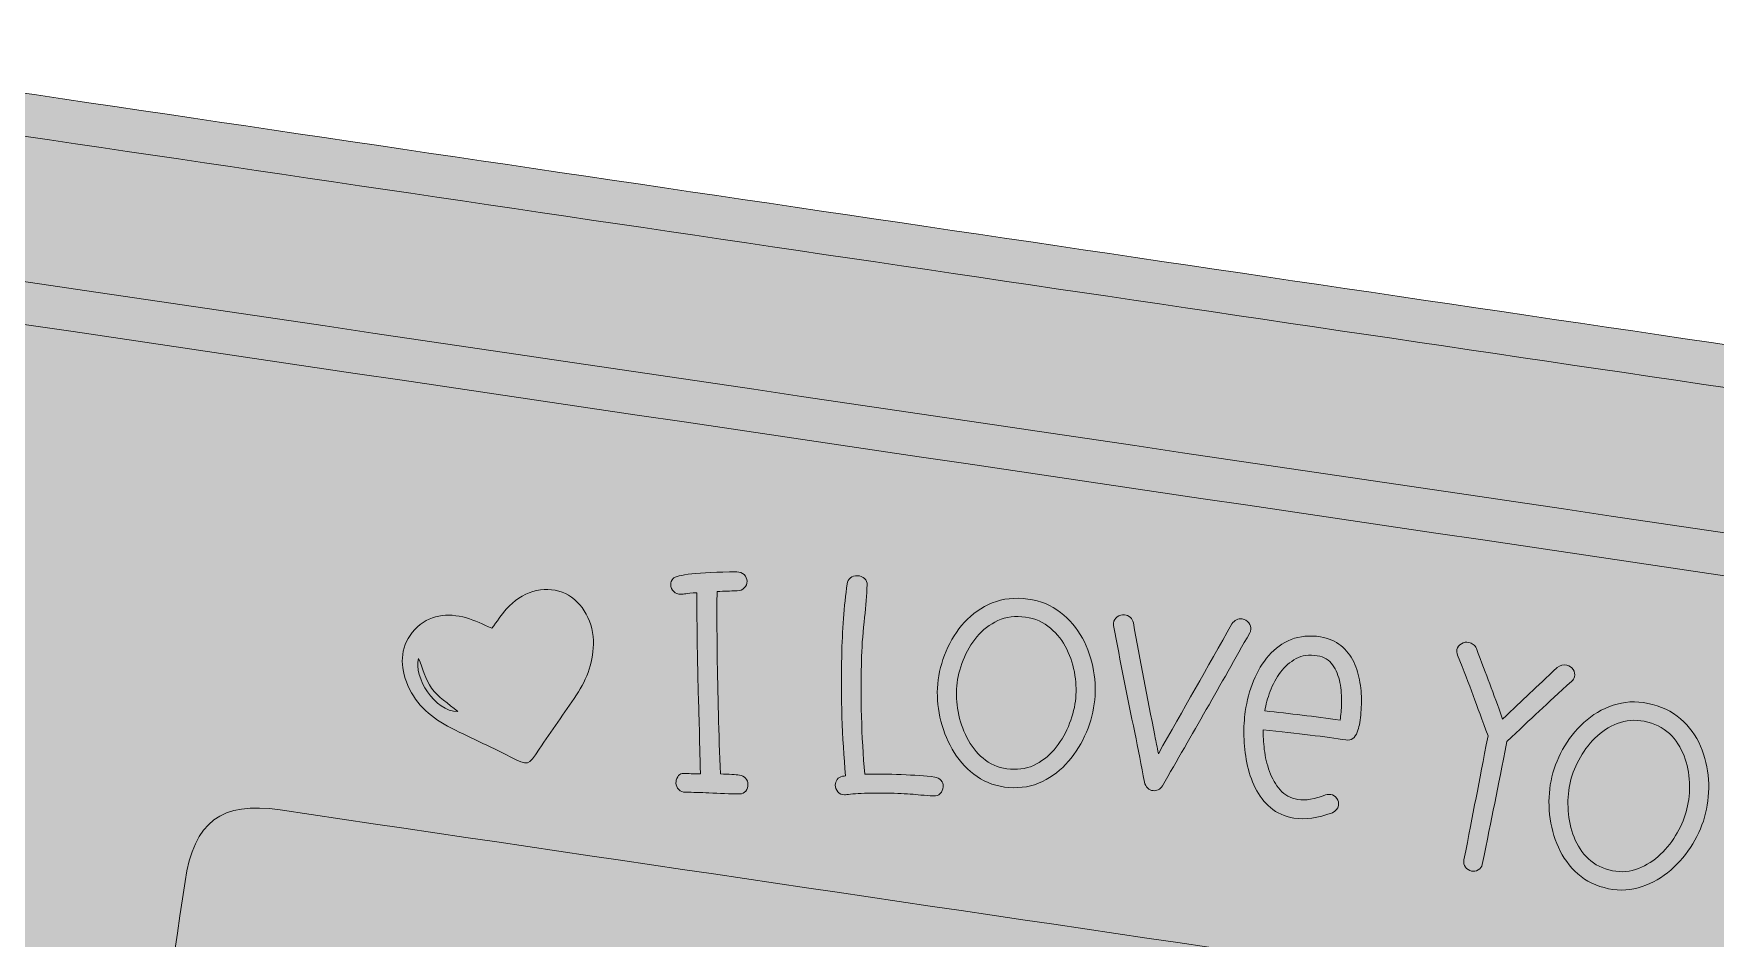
# Model space of a CAD drawing. Extents: x 69 to 659, y -634 to -104.
# Drawn here: x 206.8 to 423.4, y -287.2 to -170.7 of the extents above; entities that cross this region are included whole.
import ezdxf

# ---------------------------------------------------------------- set-up
doc = ezdxf.new("R2010")
doc.units = 0
doc.header["$MEASUREMENT"] = 0
doc.layers.add('_U+0421_U+043B_U+043E_U+0439 1', color=7, linetype='Continuous')

# ---------------------------------------------------------------- blocks, each defined once
blk = doc.blocks.new('block 2')
at = {"layer": '_U+0421_U+043B_U+043E_U+0439 1', "true_color": 0xe8426e}
h = blk.add_hatch(color=13, dxfattribs=at)
h.dxf.hatch_style = 2
edge = h.paths.add_edge_path()
edge.add_spline(control_points=[(382.42, -204.5), (454.33, -215.13), (526.25, -225.76), (598.16, -236.39), (611.17, -238.31), (617.04, -246.15), (615.13, -259.08), (602.54, -344.25), (589.95, -429.42), (577.35, -514.59), (575.51, -527.07), (567.55, -532.96), (554.96, -531.11), (537.71, -528.58), (520.48, -525.97), (503.22, -523.52), (500.77, -523.17), (499.62, -522.46), (499.23, -519.8), (496.29, -499.67), (493.11, -479.58), (490.15, -459.46), (489.83, -457.29), (488.98, -456.6), (486.89, -456.29), (394.44, -442.67), (301.99, -429.01), (209.56, -415.28), (207.17, -414.93), (206.33, -415.74), (205.39, -417.73), (196.83, -435.91), (188.11, -454.03), (179.54, -472.21), (178.44, -474.55), (177.26, -475.38), (174.49, -474.95), (157.15, -472.24), (139.77, -469.76), (122.41, -467.17), (110.34, -465.37), (104.29, -457.25), (106.05, -445.28), (118.66, -360), (131.26, -274.71), (143.87, -189.43), (145.78, -176.47), (153.59, -170.68), (166.67, -172.61), (238.58, -183.23), (310.5, -193.87), (382.42, -204.5)], knot_values=[0, 0, 0, 0, 1, 1, 1, 2, 2, 2, 3, 3, 3, 4, 4, 4, 5, 5, 5, 6, 6, 6, 7, 7, 7, 8, 8, 8, 9, 9, 9, 10, 10, 10, 11, 11, 11, 12, 12, 12, 13, 13, 13, 14, 14, 14, 15, 15, 15, 16, 16, 16, 17, 17, 17, 17], degree=3, periodic=1)
edge = h.paths.add_edge_path()
edge.add_spline(control_points=[(351.49, -413.48), (414.13, -422.74), (476.76, -432), (539.4, -441.26), (542.91, -441.78), (546.42, -442.38), (549.96, -442.79), (556.9, -443.6), (561.99, -439.78), (563, -432.94), (571.03, -378.8), (579.06, -324.66), (586.9, -270.49), (587.27, -267.95), (586.39, -264.9), (585.18, -262.54), (583.34, -258.93), (579.59, -257.87), (575.66, -257.28), (444.76, -237.97), (313.86, -218.62), (182.96, -199.27), (182.25, -199.16), (181.55, -199.05), (180.84, -198.96), (173.46, -198.1), (168.45, -201.85), (167.38, -209.12), (159.41, -262.91), (151.46, -316.71), (143.53, -370.51), (143.33, -371.88), (143.23, -373.32), (143.41, -374.68), (144.19, -380.24), (147.91, -383.38), (154.79, -384.4), (220.36, -394.1), (285.92, -403.79), (351.49, -413.48)], knot_values=[0, 0, 0, 0, 1, 1, 1, 2, 2, 2, 3, 3, 3, 4, 4, 4, 5, 5, 5, 6, 6, 6, 7, 7, 7, 8, 8, 8, 9, 9, 9, 10, 10, 10, 11, 11, 11, 12, 12, 12, 13, 13, 13, 13], degree=3, periodic=1)
edge = h.paths.add_edge_path()
edge.add_spline(control_points=[(558.67, -520.57), (563.06, -521.32), (567.25, -518.29), (567.9, -513.9), (568.51, -509.76), (565.43, -505.68), (561.18, -505.01), (557.01, -504.35), (552.8, -507.39), (552.14, -511.53), (551.49, -515.7), (554.49, -519.86), (558.67, -520.57)], knot_values=[0, 0, 0, 0, 1, 1, 1, 2, 2, 2, 3, 3, 3, 4, 4, 4, 4], degree=3, periodic=1)
edge = h.paths.add_edge_path()
edge.add_spline(control_points=[(115.59, -447.13), (114.98, -451.4), (117.97, -455.43), (122.21, -456.06), (126.46, -456.69), (130.45, -453.69), (131.1, -449.38), (131.75, -445.17), (128.69, -441.05), (124.48, -440.45), (120.25, -439.86), (116.19, -442.9), (115.59, -447.13)], knot_values=[0, 0, 0, 0, 1, 1, 1, 2, 2, 2, 3, 3, 3, 4, 4, 4, 4], degree=3, periodic=1)
edge = h.paths.add_edge_path()
edge.add_spline(control_points=[(605.92, -256.71), (606.54, -252.52), (603.53, -248.59), (599.19, -247.92), (594.91, -247.26), (590.79, -250.19), (590.16, -254.34), (589.54, -258.45), (592.67, -262.59), (596.88, -263.21), (601.13, -263.83), (605.31, -260.83), (605.92, -256.71)], knot_values=[0, 0, 0, 0, 1, 1, 1, 2, 2, 2, 3, 3, 3, 4, 4, 4, 4], degree=3, periodic=1)
edge = h.paths.add_edge_path()
edge.add_spline(control_points=[(153.64, -189.76), (152.99, -193.97), (156.03, -198.07), (160.24, -198.68), (164.47, -199.28), (168.58, -196.21), (169.14, -192.03), (169.7, -187.9), (166.84, -184.09), (162.66, -183.4), (158.32, -182.69), (154.3, -185.53), (153.64, -189.76)], knot_values=[0, 0, 0, 0, 1, 1, 1, 2, 2, 2, 3, 3, 3, 4, 4, 4, 4], degree=3, periodic=1)
at = {"layer": '_U+0421_U+043B_U+043E_U+0439 1', "true_color": 0xee79a9}
h = blk.add_hatch(color=241, dxfattribs=at)
h.dxf.hatch_style = 2
edge = h.paths.add_edge_path()
edge.add_spline(control_points=[(378.4, -209.44), (449.33, -219.92), (520.27, -230.41), (591.2, -240.89), (604.04, -242.79), (609.81, -250.62), (607.9, -263.55), (595.31, -348.71), (582.71, -433.88), (570.12, -519.05), (568.28, -531.53), (560.41, -537.44), (548, -535.62), (530.98, -533.12), (513.98, -530.55), (496.96, -528.13), (494.54, -527.78), (493.41, -527.08), (493.03, -524.42), (490.17, -504.3), (487.08, -484.23), (484.19, -464.12), (483.88, -461.94), (483.05, -461.26), (480.99, -460.95), (389.79, -447.52), (298.61, -434.04), (207.43, -420.5), (205.07, -420.15), (204.25, -420.97), (203.32, -422.95), (194.84, -441.15), (186.2, -459.28), (177.7, -477.47), (176.61, -479.81), (175.45, -480.65), (172.72, -480.22), (155.61, -477.55), (138.47, -475.1), (121.35, -472.55), (109.44, -470.77), (103.48, -462.67), (105.25, -450.7), (117.85, -365.41), (130.46, -280.13), (143.07, -194.84), (144.98, -181.89), (152.69, -176.08), (165.6, -177.99), (236.53, -188.46), (307.47, -198.95), (378.4, -209.44)], knot_values=[0, 0, 0, 0, 1, 1, 1, 2, 2, 2, 3, 3, 3, 4, 4, 4, 5, 5, 5, 6, 6, 6, 7, 7, 7, 8, 8, 8, 9, 9, 9, 10, 10, 10, 11, 11, 11, 12, 12, 12, 13, 13, 13, 14, 14, 14, 15, 15, 15, 16, 16, 16, 17, 17, 17, 17], degree=3, periodic=1)
edge = h.paths.add_edge_path()
edge.add_spline(control_points=[(347.48, -418.42), (409.26, -427.55), (471.04, -436.69), (532.82, -445.82), (536.29, -446.33), (539.75, -446.93), (543.23, -447.33), (550.08, -448.13), (555.11, -444.3), (556.12, -437.46), (564.15, -383.32), (572.18, -329.18), (580.03, -275.01), (580.39, -272.47), (579.53, -269.42), (578.34, -267.07), (576.53, -263.46), (572.84, -262.4), (568.96, -261.83), (439.84, -242.78), (310.73, -223.69), (181.62, -204.6), (180.92, -204.5), (180.23, -204.39), (179.53, -204.3), (172.25, -203.46), (167.3, -207.21), (166.22, -214.48), (158.26, -268.28), (150.31, -322.08), (142.38, -375.88), (142.18, -377.25), (142.07, -378.68), (142.25, -380.04), (143.01, -385.6), (146.68, -388.74), (153.46, -389.74), (218.13, -399.3), (282.8, -408.86), (347.48, -418.42)], knot_values=[0, 0, 0, 0, 1, 1, 1, 2, 2, 2, 3, 3, 3, 4, 4, 4, 5, 5, 5, 6, 6, 6, 7, 7, 7, 8, 8, 8, 9, 9, 9, 10, 10, 10, 11, 11, 11, 12, 12, 12, 13, 13, 13, 13], degree=3, periodic=1)
edge = h.paths.add_edge_path()
edge.add_spline(control_points=[(551.68, -525.07), (556, -525.81), (560.14, -522.77), (560.79, -518.38), (561.41, -514.24), (558.38, -510.17), (554.18, -509.51), (550.08, -508.86), (545.91, -511.91), (545.26, -516.05), (544.6, -520.21), (547.55, -524.37), (551.68, -525.07)], knot_values=[0, 0, 0, 0, 1, 1, 1, 2, 2, 2, 3, 3, 3, 4, 4, 4, 4], degree=3, periodic=1)
edge = h.paths.add_edge_path()
edge.add_spline(control_points=[(114.65, -452.53), (114.05, -456.79), (116.99, -460.82), (121.18, -461.44), (125.36, -462.06), (129.3, -459.05), (129.96, -454.75), (130.6, -450.53), (127.6, -446.43), (123.44, -445.84), (119.27, -445.25), (115.26, -448.3), (114.65, -452.53)], knot_values=[0, 0, 0, 0, 1, 1, 1, 2, 2, 2, 3, 3, 3, 4, 4, 4, 4], degree=3, periodic=1)
edge = h.paths.add_edge_path()
edge.add_spline(control_points=[(598.81, -261.2), (599.43, -257), (596.48, -253.08), (592.19, -252.42), (587.97, -251.77), (583.9, -254.7), (583.28, -258.85), (582.65, -262.97), (585.74, -267.1), (589.89, -267.71), (594.08, -268.33), (598.21, -265.32), (598.81, -261.2)], knot_values=[0, 0, 0, 0, 1, 1, 1, 2, 2, 2, 3, 3, 3, 4, 4, 4, 4], degree=3, periodic=1)
edge = h.paths.add_edge_path()
edge.add_spline(control_points=[(152.71, -195.16), (152.06, -199.36), (155.05, -203.46), (159.21, -204.06), (163.37, -204.65), (167.43, -201.58), (168, -197.39), (168.56, -193.27), (165.74, -189.47), (161.62, -188.79), (157.34, -188.08), (153.36, -190.93), (152.71, -195.16)], knot_values=[0, 0, 0, 0, 1, 1, 1, 2, 2, 2, 3, 3, 3, 4, 4, 4, 4], degree=3, periodic=1)
at = {"layer": '_U+0421_U+043B_U+043E_U+0439 1', "true_color": 0xeed8d9}
h = blk.add_hatch(color=254, dxfattribs=at)
h.dxf.hatch_style = 2
edge = h.paths.add_edge_path()
edge.add_spline(control_points=[(580.03, -275.01), (580.39, -272.47), (579.53, -269.42), (578.34, -267.07), (576.53, -263.46), (572.84, -262.4), (568.96, -261.83), (439.84, -242.78), (310.73, -223.69), (181.62, -204.6), (180.92, -204.5), (180.23, -204.39), (179.53, -204.3), (172.25, -203.46), (167.3, -207.21), (166.22, -214.48), (158.26, -268.28), (150.31, -322.08), (142.38, -375.88), (142.18, -377.25), (142.07, -378.68), (142.25, -380.04), (143.01, -385.6), (146.68, -388.74), (153.46, -389.74), (218.13, -399.3), (282.8, -408.86), (347.48, -418.42), (409.26, -427.55), (471.04, -436.69), (532.82, -445.82), (536.29, -446.33), (539.75, -446.93), (543.23, -447.33), (550.08, -448.13), (555.11, -444.3), (556.12, -437.46), (564.15, -383.32), (572.18, -329.18), (580.03, -275.01)], knot_values=[0, 0, 0, 0, 1, 1, 1, 2, 2, 2, 3, 3, 3, 4, 4, 4, 5, 5, 5, 6, 6, 6, 7, 7, 7, 8, 8, 8, 9, 9, 9, 10, 10, 10, 11, 11, 11, 12, 12, 12, 13, 13, 13, 13], degree=3, periodic=1)
at = {"layer": '_U+0421_U+043B_U+043E_U+0439 1', "true_color": 0xbb2c58}
h = blk.add_hatch(color=245, dxfattribs=at)
h.dxf.hatch_style = 2
edge = h.paths.add_edge_path()
edge.add_spline(control_points=[(297.75, -268.62), (296.45, -268.62), (295.1, -268.57), (293.75, -268.5), (292.7, -268.44), (291.69, -268.42), (290.73, -268.41), (290.4, -268.4), (290.12, -268.29), (289.88, -268.06), (289.64, -267.83), (289.51, -267.56), (289.51, -267.23), (289.5, -266.97), (289.57, -266.7), (289.73, -266.42), (289.89, -266.14), (290.08, -266), (290.31, -265.99), (291.25, -266.01), (291.72, -266.02), (292.66, -266.05), (292.6, -263.44), (292.56, -262.14), (292.5, -259.53), (292.41, -256.62), (292.33, -253.73), (292.28, -250.84), (292.23, -248.11), (292.2, -245.4), (292.21, -242.7), (291.5, -242.75), (291.01, -242.8), (290.76, -242.84), (290.56, -242.87), (290.35, -242.89), (290.12, -242.89), (289.76, -242.9), (289.46, -242.79), (289.22, -242.56), (288.97, -242.33), (288.85, -242.02), (288.84, -241.65), (288.83, -241.36), (288.93, -241.1), (289.14, -240.89), (289.62, -240.38), (292.35, -240.05), (297.33, -240.02), (297.71, -240.02), (298.03, -240.13), (298.29, -240.37), (298.54, -240.61), (298.67, -240.9), (298.67, -241.23), (298.67, -241.56), (298.55, -241.84), (298.31, -242.08), (298.07, -242.32), (297.77, -242.45), (297.41, -242.46), (296.37, -242.49), (295.84, -242.51), (294.8, -242.55), (294.78, -245.23), (294.79, -247.92), (294.82, -250.63), (294.89, -255.76), (295.03, -260.9), (295.23, -266.05), (296.36, -266.07), (297.19, -266.12), (297.71, -266.2), (298.03, -266.24), (298.29, -266.38), (298.48, -266.61), (298.68, -266.83), (298.78, -267.09), (298.78, -267.37), (298.78, -267.71), (298.69, -268), (298.49, -268.25), (298.3, -268.5), (298.05, -268.62), (297.75, -268.62)], knot_values=[0, 0, 0, 0, 1, 1, 1, 2, 2, 2, 3, 3, 3, 4, 4, 4, 5, 5, 5, 6, 6, 6, 7, 7, 7, 8, 8, 8, 9, 9, 9, 10, 10, 10, 11, 11, 11, 12, 12, 12, 13, 13, 13, 14, 14, 14, 15, 15, 15, 16, 16, 16, 17, 17, 17, 18, 18, 18, 19, 19, 19, 20, 20, 20, 21, 21, 21, 22, 22, 22, 23, 23, 23, 24, 24, 24, 25, 25, 25, 26, 26, 26, 27, 27, 27, 28, 28, 28, 28], degree=3, periodic=1)
at = {"layer": '_U+0421_U+043B_U+043E_U+0439 1', "true_color": 0xe8426e}
h = blk.add_hatch(color=13, dxfattribs=at)
h.dxf.hatch_style = 2
edge = h.paths.add_edge_path()
edge.add_spline(control_points=[(265.81, -247.28), (266.45, -246.42), (267.01, -245.56), (267.68, -244.79), (269.58, -242.6), (272.48, -241.75), (274.86, -242.64), (277.14, -243.5), (278.78, -246.07), (278.87, -248.87), (278.96, -251.46), (278.07, -253.77), (276.7, -255.88), (275.15, -258.24), (273.44, -260.49), (271.89, -262.85), (270.44, -265.04), (270.52, -265.02), (268.17, -263.83), (265.5, -262.47), (262.74, -261.29), (260.1, -259.88), (257.71, -258.61), (255.74, -256.82), (254.78, -254.19), (253.9, -251.76), (254.04, -249.41), (255.87, -247.46), (257.7, -245.51), (260.06, -245.25), (262.52, -245.95), (263.62, -246.26), (264.65, -246.8), (265.81, -247.28)], knot_values=[0, 0, 0, 0, 1, 1, 1, 2, 2, 2, 3, 3, 3, 4, 4, 4, 5, 5, 5, 6, 6, 6, 7, 7, 7, 8, 8, 8, 9, 9, 9, 10, 10, 10, 11, 11, 11, 11], degree=3, periodic=1)
edge = h.paths.add_edge_path()
edge.add_spline(control_points=[(261.4, -258.01), (260.19, -256.97), (258.88, -256.16), (258.04, -255.01), (257.22, -253.88), (256.88, -252.41), (256.35, -251.17), (255.7, -253.53), (258.42, -258.04), (261.4, -258.01)], knot_values=[0, 0, 0, 0, 1, 1, 1, 2, 2, 2, 3, 3, 3, 3], degree=3, periodic=1)
at = {"layer": '_U+0421_U+043B_U+043E_U+0439 1', "true_color": 0xbb2c58}
h = blk.add_hatch(color=245, dxfattribs=at)
h.dxf.hatch_style = 2
edge = h.paths.add_edge_path()
edge.add_spline(control_points=[(311.22, -268.75), (310.86, -268.74), (310.58, -268.61), (310.36, -268.35), (310.14, -268.09), (310.03, -267.81), (310.03, -267.5), (310.04, -267.22), (310.13, -266.97), (310.29, -266.76), (310.45, -266.54), (310.68, -266.41), (310.97, -266.35), (311.13, -266.33), (311.2, -266.31), (311.36, -266.29), (310.91, -261.35), (310.74, -256.21), (310.86, -250.87), (310.94, -247.53), (311.17, -244.43), (311.56, -241.57), (311.61, -241.25), (311.75, -240.99), (311.99, -240.79), (312.23, -240.6), (312.53, -240.5), (312.86, -240.51), (313.24, -240.53), (313.56, -240.66), (313.8, -240.88), (314.03, -241.1), (314.15, -241.37), (314.13, -241.68), (314.08, -242.99), (313.97, -244.43), (313.81, -245.88), (313.62, -247.57), (313.47, -249.26), (313.42, -250.92), (313.27, -256.18), (313.41, -261.24), (313.82, -266.09), (315.35, -266.05), (316.93, -266.07), (318.54, -266.13), (320.17, -266.2), (321.62, -266.3), (322.85, -266.45), (323.17, -266.49), (323.44, -266.63), (323.65, -266.87), (323.86, -267.11), (323.96, -267.39), (323.94, -267.7), (323.91, -268.05), (323.78, -268.35), (323.56, -268.58), (323.34, -268.81), (323.05, -268.91), (322.7, -268.89), (322.03, -268.84), (321.7, -268.82), (321.04, -268.77), (320.23, -268.68), (319.25, -268.61), (318.09, -268.56), (316.77, -268.51), (315.49, -268.49), (314.24, -268.52), (313, -268.55), (312.09, -268.62), (311.52, -268.72), (311.42, -268.74), (311.32, -268.75), (311.22, -268.75)], knot_values=[0, 0, 0, 0, 1, 1, 1, 2, 2, 2, 3, 3, 3, 4, 4, 4, 5, 5, 5, 6, 6, 6, 7, 7, 7, 8, 8, 8, 9, 9, 9, 10, 10, 10, 11, 11, 11, 12, 12, 12, 13, 13, 13, 14, 14, 14, 15, 15, 15, 16, 16, 16, 17, 17, 17, 18, 18, 18, 19, 19, 19, 20, 20, 20, 21, 21, 21, 22, 22, 22, 23, 23, 23, 24, 24, 24, 25, 25, 25, 25], degree=3, periodic=1)
h = blk.add_hatch(color=245, dxfattribs=at)
h.dxf.hatch_style = 2
edge = h.paths.add_edge_path()
edge.add_spline(control_points=[(332.41, -267.8), (330.85, -267.68), (329.48, -267.21), (328.3, -266.4), (327.12, -265.58), (326.14, -264.55), (325.36, -263.31), (324.58, -262.07), (324.01, -260.73), (323.64, -259.27), (323.27, -257.81), (323.12, -256.38), (323.19, -254.98), (323.27, -253.58), (323.56, -252.17), (324.09, -250.76), (324.62, -249.35), (325.36, -248.08), (326.31, -246.93), (327.26, -245.79), (328.41, -244.89), (329.75, -244.24), (331.09, -243.59), (332.59, -243.33), (334.24, -243.45), (335.91, -243.58), (337.36, -244.07), (338.59, -244.91), (339.82, -245.75), (340.82, -246.81), (341.58, -248.08), (342.35, -249.35), (342.89, -250.73), (343.2, -252.2), (343.51, -253.67), (343.6, -255.11), (343.46, -256.51), (343.32, -257.9), (342.96, -259.3), (342.38, -260.68), (341.8, -262.07), (341.03, -263.31), (340.07, -264.42), (339.12, -265.53), (337.99, -266.4), (336.71, -267.03), (335.42, -267.66), (333.99, -267.92), (332.41, -267.8)], knot_values=[0, 0, 0, 0, 1, 1, 1, 2, 2, 2, 3, 3, 3, 4, 4, 4, 5, 5, 5, 6, 6, 6, 7, 7, 7, 8, 8, 8, 9, 9, 9, 10, 10, 10, 11, 11, 11, 12, 12, 12, 13, 13, 13, 14, 14, 14, 15, 15, 15, 16, 16, 16, 16], degree=3, periodic=1)
edge = h.paths.add_edge_path()
edge.add_spline(control_points=[(332.59, -265.43), (333.83, -265.53), (334.95, -265.31), (335.94, -264.77), (336.93, -264.24), (337.78, -263.51), (338.5, -262.59), (339.22, -261.66), (339.8, -260.65), (340.22, -259.53), (340.65, -258.42), (340.91, -257.33), (341.01, -256.27), (341.11, -255.21), (341.05, -254.09), (340.83, -252.91), (340.61, -251.73), (340.22, -250.63), (339.65, -249.6), (339.09, -248.56), (338.34, -247.7), (337.41, -247), (336.48, -246.3), (335.37, -245.9), (334.07, -245.8), (332.78, -245.7), (331.62, -245.93), (330.6, -246.48), (329.58, -247.04), (328.71, -247.78), (327.99, -248.72), (327.28, -249.65), (326.73, -250.69), (326.33, -251.82), (325.94, -252.95), (325.71, -254.05), (325.65, -255.12), (325.59, -256.18), (325.69, -257.29), (325.94, -258.46), (326.2, -259.62), (326.61, -260.71), (327.19, -261.74), (327.76, -262.76), (328.5, -263.61), (329.4, -264.28), (330.3, -264.96), (331.36, -265.34), (332.59, -265.43)], knot_values=[0, 0, 0, 0, 1, 1, 1, 2, 2, 2, 3, 3, 3, 4, 4, 4, 5, 5, 5, 6, 6, 6, 7, 7, 7, 8, 8, 8, 9, 9, 9, 10, 10, 10, 11, 11, 11, 12, 12, 12, 13, 13, 13, 14, 14, 14, 15, 15, 15, 16, 16, 16, 16], degree=3, periodic=1)
h = blk.add_hatch(color=245, dxfattribs=at)
h.dxf.hatch_style = 2
edge = h.paths.add_edge_path()
edge.add_spline(control_points=[(350.97, -268.2), (350.72, -268.17), (350.49, -268.07), (350.28, -267.88), (350.07, -267.7), (349.93, -267.44), (349.85, -267.1), (349.46, -264.98), (349.04, -262.85), (348.61, -260.72), (347.65, -256.14), (346.74, -251.55), (345.89, -246.94), (345.87, -246.83), (345.87, -246.72), (345.88, -246.62), (345.91, -246.28), (346.07, -246.01), (346.36, -245.81), (346.64, -245.6), (346.95, -245.52), (347.3, -245.56), (347.58, -245.58), (347.82, -245.69), (348.04, -245.88), (348.25, -246.07), (348.38, -246.3), (348.43, -246.58), (349.31, -251.42), (350.23, -256.25), (351.19, -261.09), (351.38, -262.03), (351.47, -262.51), (351.65, -263.45), (354.81, -257.87), (357.97, -252.3), (361.12, -246.73), (361.48, -246.23), (361.92, -246.02), (362.44, -246.09), (362.79, -246.14), (363.08, -246.3), (363.3, -246.58), (363.52, -246.85), (363.6, -247.15), (363.56, -247.49), (363.54, -247.62), (363.49, -247.75), (363.42, -247.88), (359.71, -254.47), (355.96, -261.04), (352.17, -267.59), (352.03, -267.82), (351.85, -267.99), (351.63, -268.09), (351.42, -268.19), (351.2, -268.23), (350.97, -268.2)], knot_values=[0, 0, 0, 0, 1, 1, 1, 2, 2, 2, 3, 3, 3, 4, 4, 4, 5, 5, 5, 6, 6, 6, 7, 7, 7, 8, 8, 8, 9, 9, 9, 10, 10, 10, 11, 11, 11, 12, 12, 12, 13, 13, 13, 14, 14, 14, 15, 15, 15, 16, 16, 16, 17, 17, 17, 18, 18, 18, 19, 19, 19, 19], degree=3, periodic=1)
h = blk.add_hatch(color=245, dxfattribs=at)
h.dxf.hatch_style = 2
edge = h.paths.add_edge_path()
edge.add_spline(control_points=[(369.11, -271.73), (367.91, -271.54), (366.91, -271.09), (366.1, -270.39), (365.29, -269.7), (364.64, -268.85), (364.14, -267.85), (363.65, -266.85), (363.28, -265.77), (363.05, -264.62), (362.82, -263.46), (362.69, -262.31), (362.67, -261.17), (362.65, -260.03), (362.71, -258.98), (362.85, -258.02), (363.05, -256.62), (363.4, -255.3), (363.91, -254.05), (364.42, -252.81), (365.07, -251.72), (365.88, -250.8), (366.69, -249.87), (367.65, -249.18), (368.76, -248.73), (369.88, -248.28), (371.13, -248.17), (372.52, -248.39), (373.58, -248.57), (374.47, -248.94), (375.17, -249.52), (375.87, -250.09), (376.42, -250.8), (376.81, -251.62), (377.2, -252.45), (377.47, -253.33), (377.62, -254.28), (377.78, -255.23), (377.84, -256.18), (377.8, -257.12), (377.77, -258.06), (377.68, -258.93), (377.54, -259.72), (377.49, -260.02), (377.39, -260.33), (377.27, -260.65), (376.99, -261.42), (376.5, -261.77), (375.82, -261.67), (373.21, -261.29), (369.64, -260.8), (365.15, -260.36), (365.13, -261.1), (365.18, -261.95), (365.3, -262.91), (365.41, -263.86), (365.63, -264.8), (365.96, -265.72), (366.29, -266.64), (366.74, -267.43), (367.33, -268.1), (367.91, -268.77), (368.67, -269.18), (369.62, -269.34), (370.6, -269.5), (371.79, -269.3), (373.2, -268.76), (373.44, -268.68), (373.65, -268.66), (373.85, -268.7), (374.18, -268.75), (374.44, -268.92), (374.64, -269.21), (374.84, -269.49), (374.91, -269.79), (374.85, -270.11), (374.78, -270.52), (374.52, -270.83), (374.07, -271.04), (372.18, -271.73), (370.53, -271.96), (369.11, -271.73)], knot_values=[0, 0, 0, 0, 1, 1, 1, 2, 2, 2, 3, 3, 3, 4, 4, 4, 5, 5, 5, 6, 6, 6, 7, 7, 7, 8, 8, 8, 9, 9, 9, 10, 10, 10, 11, 11, 11, 12, 12, 12, 13, 13, 13, 14, 14, 14, 15, 15, 15, 16, 16, 16, 17, 17, 17, 18, 18, 18, 19, 19, 19, 20, 20, 20, 21, 21, 21, 22, 22, 22, 23, 23, 23, 24, 24, 24, 25, 25, 25, 26, 26, 26, 27, 27, 27, 27], degree=3, periodic=1)
edge = h.paths.add_edge_path()
edge.add_spline(control_points=[(365.37, -257.94), (368.53, -258.26), (371.76, -258.65), (375.06, -259.12), (375.17, -258.5), (375.23, -257.76), (375.25, -256.9), (375.27, -256.04), (375.2, -255.17), (375.04, -254.29), (374.87, -253.42), (374.56, -252.66), (374.1, -252.01), (373.65, -251.36), (372.99, -250.96), (372.12, -250.82), (371.08, -250.66), (370.17, -250.78), (369.39, -251.2), (368.61, -251.62), (367.94, -252.2), (367.38, -252.94), (366.83, -253.69), (366.39, -254.51), (366.05, -255.4), (365.72, -256.28), (365.49, -257.13), (365.37, -257.94)], knot_values=[0, 0, 0, 0, 1, 1, 1, 2, 2, 2, 3, 3, 3, 4, 4, 4, 5, 5, 5, 6, 6, 6, 7, 7, 7, 8, 8, 8, 9, 9, 9, 9], degree=3, periodic=1)
h = blk.add_hatch(color=245, dxfattribs=at)
h.dxf.hatch_style = 2
edge = h.paths.add_edge_path()
edge.add_spline(control_points=[(391.99, -278.56), (391.66, -278.49), (391.4, -278.32), (391.2, -278.06), (391.01, -277.8), (390.95, -277.49), (391.01, -277.13), (392.26, -270.75), (392.88, -267.55), (394.12, -261.16), (392.6, -256.98), (391.82, -254.9), (390.2, -250.73), (390.1, -250.49), (390.07, -250.26), (390.11, -250.04), (390.18, -249.72), (390.37, -249.47), (390.68, -249.28), (390.99, -249.09), (391.31, -249.04), (391.64, -249.1), (391.85, -249.15), (392.05, -249.24), (392.22, -249.37), (392.4, -249.5), (392.53, -249.67), (392.61, -249.88), (394.01, -253.53), (394.68, -255.36), (396, -259.01), (398.78, -256.32), (400.19, -254.99), (403.04, -252.34), (403.43, -252.03), (403.84, -251.93), (404.28, -252.03), (404.62, -252.11), (404.88, -252.3), (405.07, -252.6), (405.27, -252.89), (405.32, -253.2), (405.25, -253.52), (405.2, -253.74), (405.08, -253.93), (404.9, -254.09), (401.51, -257.18), (399.84, -258.74), (396.55, -261.89), (395.29, -268.22), (394.66, -271.39), (393.38, -277.72), (393.32, -278.01), (393.14, -278.24), (392.86, -278.41), (392.58, -278.58), (392.29, -278.63), (391.99, -278.56)], knot_values=[0, 0, 0, 0, 1, 1, 1, 2, 2, 2, 3, 3, 3, 4, 4, 4, 5, 5, 5, 6, 6, 6, 7, 7, 7, 8, 8, 8, 9, 9, 9, 10, 10, 10, 11, 11, 11, 12, 12, 12, 13, 13, 13, 14, 14, 14, 15, 15, 15, 16, 16, 16, 17, 17, 17, 18, 18, 18, 19, 19, 19, 19], degree=3, periodic=1)
h = blk.add_hatch(color=245, dxfattribs=at)
h.dxf.hatch_style = 2
edge = h.paths.add_edge_path()
edge.add_spline(control_points=[(409.08, -280.7), (407.56, -280.3), (406.3, -279.59), (405.29, -278.57), (404.27, -277.55), (403.5, -276.36), (402.96, -275), (402.42, -273.65), (402.1, -272.22), (402, -270.72), (401.91, -269.22), (402.02, -267.78), (402.34, -266.42), (402.67, -265.05), (403.22, -263.72), (404, -262.43), (404.78, -261.15), (405.73, -260.02), (406.88, -259.07), (408.02, -258.12), (409.31, -257.44), (410.75, -257.05), (412.18, -256.66), (413.71, -256.67), (415.31, -257.1), (416.93, -257.53), (418.27, -258.27), (419.33, -259.32), (420.38, -260.37), (421.17, -261.6), (421.7, -262.99), (422.22, -264.38), (422.5, -265.83), (422.54, -267.34), (422.58, -268.84), (422.4, -270.27), (422.01, -271.62), (421.62, -272.97), (421.01, -274.27), (420.19, -275.52), (419.36, -276.78), (418.37, -277.86), (417.23, -278.78), (416.09, -279.69), (414.83, -280.34), (413.44, -280.73), (412.06, -281.11), (410.61, -281.1), (409.08, -280.7)], knot_values=[0, 0, 0, 0, 1, 1, 1, 2, 2, 2, 3, 3, 3, 4, 4, 4, 5, 5, 5, 6, 6, 6, 7, 7, 7, 8, 8, 8, 9, 9, 9, 10, 10, 10, 11, 11, 11, 12, 12, 12, 13, 13, 13, 14, 14, 14, 15, 15, 15, 16, 16, 16, 16], degree=3, periodic=1)
edge = h.paths.add_edge_path()
edge.add_spline(control_points=[(409.68, -278.41), (410.89, -278.73), (412.02, -278.72), (413.1, -278.37), (414.17, -278.03), (415.14, -277.47), (416.02, -276.69), (416.9, -275.91), (417.65, -275.02), (418.27, -274), (418.89, -272.98), (419.35, -271.96), (419.64, -270.94), (419.93, -269.91), (420.08, -268.8), (420.08, -267.6), (420.07, -266.4), (419.89, -265.24), (419.52, -264.13), (419.15, -263.01), (418.57, -262.02), (417.79, -261.16), (417, -260.3), (415.98, -259.71), (414.71, -259.37), (413.46, -259.04), (412.28, -259.06), (411.18, -259.41), (410.07, -259.77), (409.08, -260.35), (408.21, -261.14), (407.33, -261.93), (406.6, -262.84), (406.01, -263.88), (405.41, -264.92), (404.99, -265.96), (404.74, -267), (404.48, -268.03), (404.38, -269.15), (404.42, -270.34), (404.45, -271.53), (404.66, -272.68), (405.04, -273.79), (405.42, -274.9), (405.99, -275.86), (406.75, -276.69), (407.51, -277.52), (408.49, -278.09), (409.68, -278.41)], knot_values=[0, 0, 0, 0, 1, 1, 1, 2, 2, 2, 3, 3, 3, 4, 4, 4, 5, 5, 5, 6, 6, 6, 7, 7, 7, 8, 8, 8, 9, 9, 9, 10, 10, 10, 11, 11, 11, 12, 12, 12, 13, 13, 13, 14, 14, 14, 15, 15, 15, 16, 16, 16, 16], degree=3, periodic=1)
h = blk.add_hatch(color=245, dxfattribs=at)
h.dxf.hatch_style = 2
edge = h.paths.add_edge_path()
edge.add_spline(control_points=[(352.41, -382.39), (309.95, -376.11), (267.48, -369.84), (225.02, -363.56), (217.13, -362.39), (214.59, -358.97), (215.76, -351.06), (219.26, -327.34), (222.76, -303.62), (226.28, -279.9), (227.42, -272.19), (230.92, -269.56), (238.53, -270.69), (323.58, -283.26), (408.63, -295.83), (493.67, -308.4), (501.56, -309.57), (504.09, -312.99), (502.92, -320.93), (499.4, -344.77), (495.88, -368.61), (492.34, -392.44), (491.27, -399.68), (487.66, -402.38), (480.51, -401.32), (437.81, -395.02), (395.11, -388.7), (352.41, -382.39)], knot_values=[0, 0, 0, 0, 1, 1, 1, 2, 2, 2, 3, 3, 3, 4, 4, 4, 5, 5, 5, 6, 6, 6, 7, 7, 7, 8, 8, 8, 9, 9, 9, 9], degree=3, periodic=1)
edge = h.paths.add_edge_path()
edge.add_spline(control_points=[(299.38, -360.01), (336.41, -365.48), (373.01, -370.89), (409.68, -376.31), (412.86, -354.76), (416.01, -333.45), (419.16, -312.13), (382.26, -306.68), (345.65, -301.27), (308.87, -295.83), (305.69, -317.29), (302.56, -338.52), (299.38, -360.01)], knot_values=[0, 0, 0, 0, 1, 1, 1, 2, 2, 2, 3, 3, 3, 4, 4, 4, 4], degree=3, periodic=1)
edge = h.paths.add_edge_path()
edge.add_spline(control_points=[(433.13, -346.98), (431.18, -360.34), (440.2, -372.57), (453.49, -374.6), (466.86, -376.63), (479.32, -367.38), (481.28, -353.97), (483.21, -340.78), (474.07, -328.37), (460.87, -326.28), (447.62, -324.19), (435.09, -333.54), (433.13, -346.98)], knot_values=[0, 0, 0, 0, 1, 1, 1, 2, 2, 2, 3, 3, 3, 4, 4, 4, 4], degree=3, periodic=1)
edge = h.paths.add_edge_path()
edge.add_spline(control_points=[(285.5, -325.3), (287.59, -311.85), (278.49, -299.38), (265.1, -297.33), (252.02, -295.33), (239.44, -304.63), (237.43, -317.79), (235.4, -331.07), (244.38, -343.5), (257.55, -345.63), (271, -347.8), (283.4, -338.79), (285.5, -325.3)], knot_values=[0, 0, 0, 0, 1, 1, 1, 2, 2, 2, 3, 3, 3, 4, 4, 4, 4], degree=3, periodic=1)
at = {"layer": '_U+0421_U+043B_U+043E_U+0439 1', "lineweight": 0}
for points, knots in [([(382.42, -204.5), (454.33, -215.13), (526.25, -225.76), (598.16, -236.39), (611.17, -238.31), (617.04, -246.15), (615.13, -259.08), (602.54, -344.25), (589.95, -429.42), (577.35, -514.59), (575.51, -527.07), (567.55, -532.96), (554.96, -531.11), (537.71, -528.58), (520.48, -525.97), (503.22, -523.52), (500.77, -523.17), (499.62, -522.46), (499.23, -519.8), (496.29, -499.67), (493.11, -479.58), (490.15, -459.46), (489.83, -457.29), (488.98, -456.6), (486.89, -456.29), (394.44, -442.67), (301.99, -429.01), (209.56, -415.28), (207.17, -414.93), (206.33, -415.74), (205.39, -417.73), (196.83, -435.91), (188.11, -454.03), (179.54, -472.21), (178.44, -474.55), (177.26, -475.38), (174.49, -474.95), (157.15, -472.24), (139.77, -469.76), (122.41, -467.17), (110.34, -465.37), (104.29, -457.25), (106.05, -445.28), (118.66, -360), (131.26, -274.71), (143.87, -189.43), (145.78, -176.47), (153.59, -170.68), (166.67, -172.61), (238.58, -183.23), (310.5, -193.87), (382.42, -204.5)], [0, 0, 0, 0, 1, 1, 1, 2, 2, 2, 3, 3, 3, 4, 4, 4, 5, 5, 5, 6, 6, 6, 7, 7, 7, 8, 8, 8, 9, 9, 9, 10, 10, 10, 11, 11, 11, 12, 12, 12, 13, 13, 13, 14, 14, 14, 15, 15, 15, 16, 16, 16, 17, 17, 17, 17]), ([(378.4, -209.44), (449.33, -219.92), (520.27, -230.41), (591.2, -240.89), (604.04, -242.79), (609.81, -250.62), (607.9, -263.55), (595.31, -348.71), (582.71, -433.88), (570.12, -519.05), (568.28, -531.53), (560.41, -537.44), (548, -535.62), (530.98, -533.12), (513.98, -530.55), (496.96, -528.13), (494.54, -527.78), (493.41, -527.08), (493.03, -524.42), (490.17, -504.3), (487.08, -484.23), (484.19, -464.12), (483.88, -461.94), (483.05, -461.26), (480.99, -460.95), (389.79, -447.52), (298.61, -434.04), (207.43, -420.5), (205.07, -420.15), (204.25, -420.97), (203.32, -422.95), (194.84, -441.15), (186.2, -459.28), (177.7, -477.47), (176.61, -479.81), (175.45, -480.65), (172.72, -480.22), (155.61, -477.55), (138.47, -475.1), (121.35, -472.55), (109.44, -470.77), (103.48, -462.67), (105.25, -450.7), (117.85, -365.41), (130.46, -280.13), (143.07, -194.84), (144.98, -181.89), (152.69, -176.08), (165.6, -177.99), (236.53, -188.46), (307.47, -198.95), (378.4, -209.44)], [0, 0, 0, 0, 1, 1, 1, 2, 2, 2, 3, 3, 3, 4, 4, 4, 5, 5, 5, 6, 6, 6, 7, 7, 7, 8, 8, 8, 9, 9, 9, 10, 10, 10, 11, 11, 11, 12, 12, 12, 13, 13, 13, 14, 14, 14, 15, 15, 15, 16, 16, 16, 17, 17, 17, 17]), ([(351.49, -413.48), (414.13, -422.74), (476.76, -432), (539.4, -441.26), (542.91, -441.78), (546.42, -442.38), (549.96, -442.79), (556.9, -443.6), (561.99, -439.78), (563, -432.94), (571.03, -378.8), (579.06, -324.66), (586.9, -270.49), (587.27, -267.95), (586.39, -264.9), (585.18, -262.54), (583.34, -258.93), (579.59, -257.87), (575.66, -257.28), (444.76, -237.97), (313.86, -218.62), (182.96, -199.27), (182.25, -199.16), (181.55, -199.05), (180.84, -198.96), (173.46, -198.1), (168.45, -201.85), (167.38, -209.12), (159.41, -262.91), (151.46, -316.71), (143.53, -370.51), (143.33, -371.88), (143.23, -373.32), (143.41, -374.68), (144.19, -380.24), (147.91, -383.38), (154.79, -384.4), (220.36, -394.1), (285.92, -403.79), (351.49, -413.48)], [0, 0, 0, 0, 1, 1, 1, 2, 2, 2, 3, 3, 3, 4, 4, 4, 5, 5, 5, 6, 6, 6, 7, 7, 7, 8, 8, 8, 9, 9, 9, 10, 10, 10, 11, 11, 11, 12, 12, 12, 13, 13, 13, 13]), ([(580.03, -275.01), (580.39, -272.47), (579.53, -269.42), (578.34, -267.07), (576.53, -263.46), (572.84, -262.4), (568.96, -261.83), (439.84, -242.78), (310.73, -223.69), (181.62, -204.6), (180.92, -204.5), (180.23, -204.39), (179.53, -204.3), (172.25, -203.46), (167.3, -207.21), (166.22, -214.48), (158.26, -268.28), (150.31, -322.08), (142.38, -375.88), (142.18, -377.25), (142.07, -378.68), (142.25, -380.04), (143.01, -385.6), (146.68, -388.74), (153.46, -389.74), (218.13, -399.3), (282.8, -408.86), (347.48, -418.42), (409.26, -427.55), (471.04, -436.69), (532.82, -445.82), (536.29, -446.33), (539.75, -446.93), (543.23, -447.33), (550.08, -448.13), (555.11, -444.3), (556.12, -437.46), (564.15, -383.32), (572.18, -329.18), (580.03, -275.01)], [0, 0, 0, 0, 1, 1, 1, 2, 2, 2, 3, 3, 3, 4, 4, 4, 5, 5, 5, 6, 6, 6, 7, 7, 7, 8, 8, 8, 9, 9, 9, 10, 10, 10, 11, 11, 11, 12, 12, 12, 13, 13, 13, 13]), ([(347.48, -418.42), (409.26, -427.55), (471.04, -436.69), (532.82, -445.82), (536.29, -446.33), (539.75, -446.93), (543.23, -447.33), (550.08, -448.13), (555.11, -444.3), (556.12, -437.46), (564.15, -383.32), (572.18, -329.18), (580.03, -275.01), (580.39, -272.47), (579.53, -269.42), (578.34, -267.07), (576.53, -263.46), (572.84, -262.4), (568.96, -261.83), (439.84, -242.78), (310.73, -223.69), (181.62, -204.6), (180.92, -204.5), (180.23, -204.39), (179.53, -204.3), (172.25, -203.46), (167.3, -207.21), (166.22, -214.48), (158.26, -268.28), (150.31, -322.08), (142.38, -375.88), (142.18, -377.25), (142.07, -378.68), (142.25, -380.04), (143.01, -385.6), (146.68, -388.74), (153.46, -389.74), (218.13, -399.3), (282.8, -408.86), (347.48, -418.42)], [0, 0, 0, 0, 1, 1, 1, 2, 2, 2, 3, 3, 3, 4, 4, 4, 5, 5, 5, 6, 6, 6, 7, 7, 7, 8, 8, 8, 9, 9, 9, 10, 10, 10, 11, 11, 11, 12, 12, 12, 13, 13, 13, 13]), ([(297.75, -268.62), (296.45, -268.62), (295.1, -268.57), (293.75, -268.5), (292.7, -268.44), (291.69, -268.42), (290.73, -268.41), (290.4, -268.4), (290.12, -268.29), (289.88, -268.06), (289.64, -267.83), (289.51, -267.56), (289.51, -267.23), (289.5, -266.97), (289.57, -266.7), (289.73, -266.42), (289.89, -266.14), (290.08, -266), (290.31, -265.99), (291.25, -266.01), (291.72, -266.02), (292.66, -266.05), (292.6, -263.44), (292.56, -262.14), (292.5, -259.53), (292.41, -256.62), (292.33, -253.73), (292.28, -250.84), (292.23, -248.11), (292.2, -245.4), (292.21, -242.7), (291.5, -242.75), (291.01, -242.8), (290.76, -242.84), (290.56, -242.87), (290.35, -242.89), (290.12, -242.89), (289.76, -242.9), (289.46, -242.79), (289.22, -242.56), (288.97, -242.33), (288.85, -242.02), (288.84, -241.65), (288.83, -241.36), (288.93, -241.1), (289.14, -240.89), (289.62, -240.38), (292.35, -240.05), (297.33, -240.02), (297.71, -240.02), (298.03, -240.13), (298.29, -240.37), (298.54, -240.61), (298.67, -240.9), (298.67, -241.23), (298.67, -241.56), (298.55, -241.84), (298.31, -242.08), (298.07, -242.32), (297.77, -242.45), (297.41, -242.46), (296.37, -242.49), (295.84, -242.51), (294.8, -242.55), (294.78, -245.23), (294.79, -247.92), (294.82, -250.63), (294.89, -255.76), (295.03, -260.9), (295.23, -266.05), (296.36, -266.07), (297.19, -266.12), (297.71, -266.2), (298.03, -266.24), (298.29, -266.38), (298.48, -266.61), (298.68, -266.83), (298.78, -267.09), (298.78, -267.37), (298.78, -267.71), (298.69, -268), (298.49, -268.25), (298.3, -268.5), (298.05, -268.62), (297.75, -268.62)], [0, 0, 0, 0, 1, 1, 1, 2, 2, 2, 3, 3, 3, 4, 4, 4, 5, 5, 5, 6, 6, 6, 7, 7, 7, 8, 8, 8, 9, 9, 9, 10, 10, 10, 11, 11, 11, 12, 12, 12, 13, 13, 13, 14, 14, 14, 15, 15, 15, 16, 16, 16, 17, 17, 17, 18, 18, 18, 19, 19, 19, 20, 20, 20, 21, 21, 21, 22, 22, 22, 23, 23, 23, 24, 24, 24, 25, 25, 25, 26, 26, 26, 27, 27, 27, 28, 28, 28, 28]), ([(265.81, -247.28), (266.45, -246.42), (267.01, -245.56), (267.68, -244.79), (269.58, -242.6), (272.48, -241.75), (274.86, -242.64), (277.14, -243.5), (278.78, -246.07), (278.87, -248.87), (278.96, -251.46), (278.07, -253.77), (276.7, -255.88), (275.15, -258.24), (273.44, -260.49), (271.89, -262.85), (270.44, -265.04), (270.52, -265.02), (268.17, -263.83), (265.5, -262.47), (262.74, -261.29), (260.1, -259.88), (257.71, -258.61), (255.74, -256.82), (254.78, -254.19), (253.9, -251.76), (254.04, -249.41), (255.87, -247.46), (257.7, -245.51), (260.06, -245.25), (262.52, -245.95), (263.62, -246.26), (264.65, -246.8), (265.81, -247.28)], [0, 0, 0, 0, 1, 1, 1, 2, 2, 2, 3, 3, 3, 4, 4, 4, 5, 5, 5, 6, 6, 6, 7, 7, 7, 8, 8, 8, 9, 9, 9, 10, 10, 10, 11, 11, 11, 11]), ([(311.22, -268.75), (310.86, -268.74), (310.58, -268.61), (310.36, -268.35), (310.14, -268.09), (310.03, -267.81), (310.03, -267.5), (310.04, -267.22), (310.13, -266.97), (310.29, -266.76), (310.45, -266.54), (310.68, -266.41), (310.97, -266.35), (311.13, -266.33), (311.2, -266.31), (311.36, -266.29), (310.91, -261.35), (310.74, -256.21), (310.86, -250.87), (310.94, -247.53), (311.17, -244.43), (311.56, -241.57), (311.61, -241.25), (311.75, -240.99), (311.99, -240.79), (312.23, -240.6), (312.53, -240.5), (312.86, -240.51), (313.24, -240.53), (313.56, -240.66), (313.8, -240.88), (314.03, -241.1), (314.15, -241.37), (314.13, -241.68), (314.08, -242.99), (313.97, -244.43), (313.81, -245.88), (313.62, -247.57), (313.47, -249.26), (313.42, -250.92), (313.27, -256.18), (313.41, -261.24), (313.82, -266.09), (315.35, -266.05), (316.93, -266.07), (318.54, -266.13), (320.17, -266.2), (321.62, -266.3), (322.85, -266.45), (323.17, -266.49), (323.44, -266.63), (323.65, -266.87), (323.86, -267.11), (323.96, -267.39), (323.94, -267.7), (323.91, -268.05), (323.78, -268.35), (323.56, -268.58), (323.34, -268.81), (323.05, -268.91), (322.7, -268.89), (322.03, -268.84), (321.7, -268.82), (321.04, -268.77), (320.23, -268.68), (319.25, -268.61), (318.09, -268.56), (316.77, -268.51), (315.49, -268.49), (314.24, -268.52), (313, -268.55), (312.09, -268.62), (311.52, -268.72), (311.42, -268.74), (311.32, -268.75), (311.22, -268.75)], [0, 0, 0, 0, 1, 1, 1, 2, 2, 2, 3, 3, 3, 4, 4, 4, 5, 5, 5, 6, 6, 6, 7, 7, 7, 8, 8, 8, 9, 9, 9, 10, 10, 10, 11, 11, 11, 12, 12, 12, 13, 13, 13, 14, 14, 14, 15, 15, 15, 16, 16, 16, 17, 17, 17, 18, 18, 18, 19, 19, 19, 20, 20, 20, 21, 21, 21, 22, 22, 22, 23, 23, 23, 24, 24, 24, 25, 25, 25, 25]), ([(332.41, -267.8), (330.85, -267.68), (329.48, -267.21), (328.3, -266.4), (327.12, -265.58), (326.14, -264.55), (325.36, -263.31), (324.58, -262.07), (324.01, -260.73), (323.64, -259.27), (323.27, -257.81), (323.12, -256.38), (323.19, -254.98), (323.27, -253.58), (323.56, -252.17), (324.09, -250.76), (324.62, -249.35), (325.36, -248.08), (326.31, -246.93), (327.26, -245.79), (328.41, -244.89), (329.75, -244.24), (331.09, -243.59), (332.59, -243.33), (334.24, -243.45), (335.91, -243.58), (337.36, -244.07), (338.59, -244.91), (339.82, -245.75), (340.82, -246.81), (341.58, -248.08), (342.35, -249.35), (342.89, -250.73), (343.2, -252.2), (343.51, -253.67), (343.6, -255.11), (343.46, -256.51), (343.32, -257.9), (342.96, -259.3), (342.38, -260.68), (341.8, -262.07), (341.03, -263.31), (340.07, -264.42), (339.12, -265.53), (337.99, -266.4), (336.71, -267.03), (335.42, -267.66), (333.99, -267.92), (332.41, -267.8)], [0, 0, 0, 0, 1, 1, 1, 2, 2, 2, 3, 3, 3, 4, 4, 4, 5, 5, 5, 6, 6, 6, 7, 7, 7, 8, 8, 8, 9, 9, 9, 10, 10, 10, 11, 11, 11, 12, 12, 12, 13, 13, 13, 14, 14, 14, 15, 15, 15, 16, 16, 16, 16]), ([(332.59, -265.43), (333.83, -265.53), (334.95, -265.31), (335.94, -264.77), (336.93, -264.24), (337.78, -263.51), (338.5, -262.59), (339.22, -261.66), (339.8, -260.65), (340.22, -259.53), (340.65, -258.42), (340.91, -257.33), (341.01, -256.27), (341.11, -255.21), (341.05, -254.09), (340.83, -252.91), (340.61, -251.73), (340.22, -250.63), (339.65, -249.6), (339.09, -248.56), (338.34, -247.7), (337.41, -247), (336.48, -246.3), (335.37, -245.9), (334.07, -245.8), (332.78, -245.7), (331.62, -245.93), (330.6, -246.48), (329.58, -247.04), (328.71, -247.78), (327.99, -248.72), (327.28, -249.65), (326.73, -250.69), (326.33, -251.82), (325.94, -252.95), (325.71, -254.05), (325.65, -255.12), (325.59, -256.18), (325.69, -257.29), (325.94, -258.46), (326.2, -259.62), (326.61, -260.71), (327.19, -261.74), (327.76, -262.76), (328.5, -263.61), (329.4, -264.28), (330.3, -264.96), (331.36, -265.34), (332.59, -265.43)], [0, 0, 0, 0, 1, 1, 1, 2, 2, 2, 3, 3, 3, 4, 4, 4, 5, 5, 5, 6, 6, 6, 7, 7, 7, 8, 8, 8, 9, 9, 9, 10, 10, 10, 11, 11, 11, 12, 12, 12, 13, 13, 13, 14, 14, 14, 15, 15, 15, 16, 16, 16, 16]), ([(350.97, -268.2), (350.72, -268.17), (350.49, -268.07), (350.28, -267.88), (350.07, -267.7), (349.93, -267.44), (349.85, -267.1), (349.46, -264.98), (349.04, -262.85), (348.61, -260.72), (347.65, -256.14), (346.74, -251.55), (345.89, -246.94), (345.87, -246.83), (345.87, -246.72), (345.88, -246.62), (345.91, -246.28), (346.07, -246.01), (346.36, -245.81), (346.64, -245.6), (346.95, -245.52), (347.3, -245.56), (347.58, -245.58), (347.82, -245.69), (348.04, -245.88), (348.25, -246.07), (348.38, -246.3), (348.43, -246.58), (349.31, -251.42), (350.23, -256.25), (351.19, -261.09), (351.38, -262.03), (351.47, -262.51), (351.65, -263.45), (354.81, -257.87), (357.97, -252.3), (361.12, -246.73), (361.48, -246.23), (361.92, -246.02), (362.44, -246.09), (362.79, -246.14), (363.08, -246.3), (363.3, -246.58), (363.52, -246.85), (363.6, -247.15), (363.56, -247.49), (363.54, -247.62), (363.49, -247.75), (363.42, -247.88), (359.71, -254.47), (355.96, -261.04), (352.17, -267.59), (352.03, -267.82), (351.85, -267.99), (351.63, -268.09), (351.42, -268.19), (351.2, -268.23), (350.97, -268.2)], [0, 0, 0, 0, 1, 1, 1, 2, 2, 2, 3, 3, 3, 4, 4, 4, 5, 5, 5, 6, 6, 6, 7, 7, 7, 8, 8, 8, 9, 9, 9, 10, 10, 10, 11, 11, 11, 12, 12, 12, 13, 13, 13, 14, 14, 14, 15, 15, 15, 16, 16, 16, 17, 17, 17, 18, 18, 18, 19, 19, 19, 19]), ([(369.11, -271.73), (367.91, -271.54), (366.91, -271.09), (366.1, -270.39), (365.29, -269.7), (364.64, -268.85), (364.14, -267.85), (363.65, -266.85), (363.28, -265.77), (363.05, -264.62), (362.82, -263.46), (362.69, -262.31), (362.67, -261.17), (362.65, -260.03), (362.71, -258.98), (362.85, -258.02), (363.05, -256.62), (363.4, -255.3), (363.91, -254.05), (364.42, -252.81), (365.07, -251.72), (365.88, -250.8), (366.69, -249.87), (367.65, -249.18), (368.76, -248.73), (369.88, -248.28), (371.13, -248.17), (372.52, -248.39), (373.58, -248.57), (374.47, -248.94), (375.17, -249.52), (375.87, -250.09), (376.42, -250.8), (376.81, -251.62), (377.2, -252.45), (377.47, -253.33), (377.62, -254.28), (377.78, -255.23), (377.84, -256.18), (377.8, -257.12), (377.77, -258.06), (377.68, -258.93), (377.54, -259.72), (377.49, -260.02), (377.39, -260.33), (377.27, -260.65), (376.99, -261.42), (376.5, -261.77), (375.82, -261.67), (373.21, -261.29), (369.64, -260.8), (365.15, -260.36), (365.13, -261.1), (365.18, -261.95), (365.3, -262.91), (365.41, -263.86), (365.63, -264.8), (365.96, -265.72), (366.29, -266.64), (366.74, -267.43), (367.33, -268.1), (367.91, -268.77), (368.67, -269.18), (369.62, -269.34), (370.6, -269.5), (371.79, -269.3), (373.2, -268.76), (373.44, -268.68), (373.65, -268.66), (373.85, -268.7), (374.18, -268.75), (374.44, -268.92), (374.64, -269.21), (374.84, -269.49), (374.91, -269.79), (374.85, -270.11), (374.78, -270.52), (374.52, -270.83), (374.07, -271.04), (372.18, -271.73), (370.53, -271.96), (369.11, -271.73)], [0, 0, 0, 0, 1, 1, 1, 2, 2, 2, 3, 3, 3, 4, 4, 4, 5, 5, 5, 6, 6, 6, 7, 7, 7, 8, 8, 8, 9, 9, 9, 10, 10, 10, 11, 11, 11, 12, 12, 12, 13, 13, 13, 14, 14, 14, 15, 15, 15, 16, 16, 16, 17, 17, 17, 18, 18, 18, 19, 19, 19, 20, 20, 20, 21, 21, 21, 22, 22, 22, 23, 23, 23, 24, 24, 24, 25, 25, 25, 26, 26, 26, 27, 27, 27, 27]), ([(391.99, -278.56), (391.66, -278.49), (391.4, -278.32), (391.2, -278.06), (391.01, -277.8), (390.95, -277.49), (391.01, -277.13), (392.26, -270.75), (392.88, -267.55), (394.12, -261.16), (392.6, -256.98), (391.82, -254.9), (390.2, -250.73), (390.1, -250.49), (390.07, -250.26), (390.11, -250.04), (390.18, -249.72), (390.37, -249.47), (390.68, -249.28), (390.99, -249.09), (391.31, -249.04), (391.64, -249.1), (391.85, -249.15), (392.05, -249.24), (392.22, -249.37), (392.4, -249.5), (392.53, -249.67), (392.61, -249.88), (394.01, -253.53), (394.68, -255.36), (396, -259.01), (398.78, -256.32), (400.19, -254.99), (403.04, -252.34), (403.43, -252.03), (403.84, -251.93), (404.28, -252.03), (404.62, -252.11), (404.88, -252.3), (405.07, -252.6), (405.27, -252.89), (405.32, -253.2), (405.25, -253.52), (405.2, -253.74), (405.08, -253.93), (404.9, -254.09), (401.51, -257.18), (399.84, -258.74), (396.55, -261.89), (395.29, -268.22), (394.66, -271.39), (393.38, -277.72), (393.32, -278.01), (393.14, -278.24), (392.86, -278.41), (392.58, -278.58), (392.29, -278.63), (391.99, -278.56)], [0, 0, 0, 0, 1, 1, 1, 2, 2, 2, 3, 3, 3, 4, 4, 4, 5, 5, 5, 6, 6, 6, 7, 7, 7, 8, 8, 8, 9, 9, 9, 10, 10, 10, 11, 11, 11, 12, 12, 12, 13, 13, 13, 14, 14, 14, 15, 15, 15, 16, 16, 16, 17, 17, 17, 18, 18, 18, 19, 19, 19, 19]), ([(261.4, -258.01), (260.19, -256.97), (258.88, -256.16), (258.04, -255.01), (257.22, -253.88), (256.88, -252.41), (256.35, -251.17), (255.7, -253.53), (258.42, -258.04), (261.4, -258.01)], [0, 0, 0, 0, 1, 1, 1, 2, 2, 2, 3, 3, 3, 3]), ([(365.37, -257.94), (368.53, -258.26), (371.76, -258.65), (375.06, -259.12), (375.17, -258.5), (375.23, -257.76), (375.25, -256.9), (375.27, -256.04), (375.2, -255.17), (375.04, -254.29), (374.87, -253.42), (374.56, -252.66), (374.1, -252.01), (373.65, -251.36), (372.99, -250.96), (372.12, -250.82), (371.08, -250.66), (370.17, -250.78), (369.39, -251.2), (368.61, -251.62), (367.94, -252.2), (367.38, -252.94), (366.83, -253.69), (366.39, -254.51), (366.05, -255.4), (365.72, -256.28), (365.49, -257.13), (365.37, -257.94)], [0, 0, 0, 0, 1, 1, 1, 2, 2, 2, 3, 3, 3, 4, 4, 4, 5, 5, 5, 6, 6, 6, 7, 7, 7, 8, 8, 8, 9, 9, 9, 9]), ([(409.08, -280.7), (407.56, -280.3), (406.3, -279.59), (405.29, -278.57), (404.27, -277.55), (403.5, -276.36), (402.96, -275), (402.42, -273.65), (402.1, -272.22), (402, -270.72), (401.91, -269.22), (402.02, -267.78), (402.34, -266.42), (402.67, -265.05), (403.22, -263.72), (404, -262.43), (404.78, -261.15), (405.73, -260.02), (406.88, -259.07), (408.02, -258.12), (409.31, -257.44), (410.75, -257.05), (412.18, -256.66), (413.71, -256.67), (415.31, -257.1), (416.93, -257.53), (418.27, -258.27), (419.33, -259.32), (420.38, -260.37), (421.17, -261.6), (421.7, -262.99), (422.22, -264.38), (422.5, -265.83), (422.54, -267.34), (422.58, -268.84), (422.4, -270.27), (422.01, -271.62), (421.62, -272.97), (421.01, -274.27), (420.19, -275.52), (419.36, -276.78), (418.37, -277.86), (417.23, -278.78), (416.09, -279.69), (414.83, -280.34), (413.44, -280.73), (412.06, -281.11), (410.61, -281.1), (409.08, -280.7)], [0, 0, 0, 0, 1, 1, 1, 2, 2, 2, 3, 3, 3, 4, 4, 4, 5, 5, 5, 6, 6, 6, 7, 7, 7, 8, 8, 8, 9, 9, 9, 10, 10, 10, 11, 11, 11, 12, 12, 12, 13, 13, 13, 14, 14, 14, 15, 15, 15, 16, 16, 16, 16]), ([(409.68, -278.41), (410.89, -278.73), (412.02, -278.72), (413.1, -278.37), (414.17, -278.03), (415.14, -277.47), (416.02, -276.69), (416.9, -275.91), (417.65, -275.02), (418.27, -274), (418.89, -272.98), (419.35, -271.96), (419.64, -270.94), (419.93, -269.91), (420.08, -268.8), (420.08, -267.6), (420.07, -266.4), (419.89, -265.24), (419.52, -264.13), (419.15, -263.01), (418.57, -262.02), (417.79, -261.16), (417, -260.3), (415.98, -259.71), (414.71, -259.37), (413.46, -259.04), (412.28, -259.06), (411.18, -259.41), (410.07, -259.77), (409.08, -260.35), (408.21, -261.14), (407.33, -261.93), (406.6, -262.84), (406.01, -263.88), (405.41, -264.92), (404.99, -265.96), (404.74, -267), (404.48, -268.03), (404.38, -269.15), (404.42, -270.34), (404.45, -271.53), (404.66, -272.68), (405.04, -273.79), (405.42, -274.9), (405.99, -275.86), (406.75, -276.69), (407.51, -277.52), (408.49, -278.09), (409.68, -278.41)], [0, 0, 0, 0, 1, 1, 1, 2, 2, 2, 3, 3, 3, 4, 4, 4, 5, 5, 5, 6, 6, 6, 7, 7, 7, 8, 8, 8, 9, 9, 9, 10, 10, 10, 11, 11, 11, 12, 12, 12, 13, 13, 13, 14, 14, 14, 15, 15, 15, 16, 16, 16, 16]), ([(352.41, -382.39), (309.95, -376.11), (267.48, -369.84), (225.02, -363.56), (217.13, -362.39), (214.59, -358.97), (215.76, -351.06), (219.26, -327.34), (222.76, -303.62), (226.28, -279.9), (227.42, -272.19), (230.92, -269.56), (238.53, -270.69), (323.58, -283.26), (408.63, -295.83), (493.67, -308.4), (501.56, -309.57), (504.09, -312.99), (502.92, -320.93), (499.4, -344.77), (495.88, -368.61), (492.34, -392.44), (491.27, -399.68), (487.66, -402.38), (480.51, -401.32), (437.81, -395.02), (395.11, -388.7), (352.41, -382.39)], [0, 0, 0, 0, 1, 1, 1, 2, 2, 2, 3, 3, 3, 4, 4, 4, 5, 5, 5, 6, 6, 6, 7, 7, 7, 8, 8, 8, 9, 9, 9, 9])]:
    blk.add_open_spline(points, degree=3, knots=knots, dxfattribs=at)

msp = doc.modelspace()

# ---------------------------------------------------------------- block references
at = {"layer": '_U+0421_U+043B_U+043E_U+0439 1'}
msp.add_blockref('block 2', (0, 0), dxfattribs=at)

doc.saveas('drawing.dxf')
